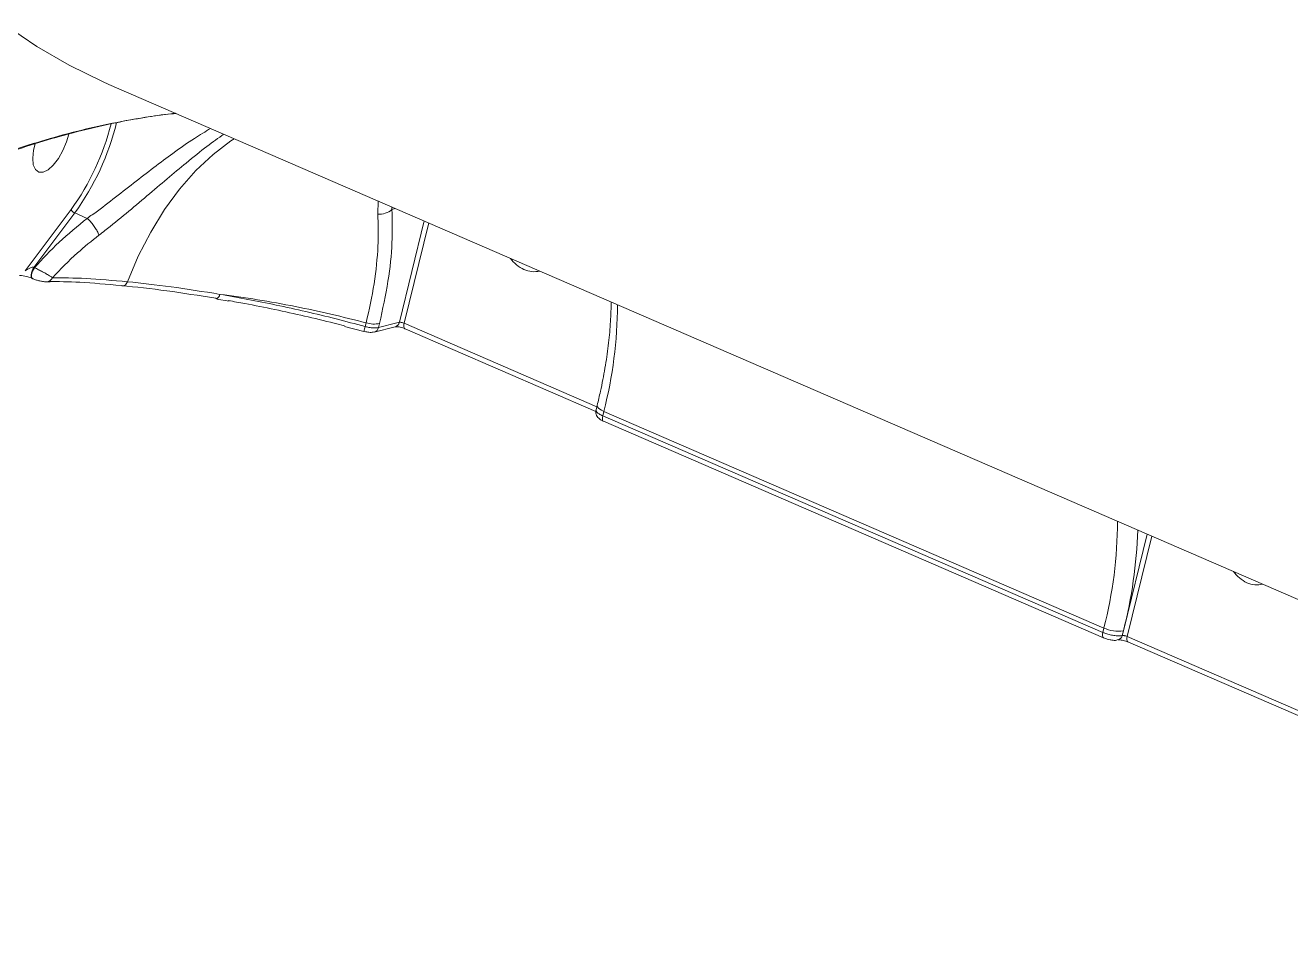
# Model space of a CAD drawing. Header units: millimetres. Extents: x -7151 to 6134, y -5040 to 5562.
# Drawn here: x -947.2 to -773.8, y 2041.9 to 2166.5 of the extents above; entities that cross this region are included whole.
import ezdxf

# ---------------------------------------------------------------- set-up
doc = ezdxf.new("R2010")
doc.units = ezdxf.units.MM
doc.layers.add('DIKOM_ОБЪЕКТ', color=7, linetype='Continuous')

msp = doc.modelspace()

# ---------------------------------------------------------------- linework, layer by layer
at = {"layer": 'DIKOM_ОБЪЕКТ', "color": 7, "linetype": 'Continuous', "lineweight": 15}
for p, q in [((-935.705, 2158.387), (-666.813, 2041.936)), ((-947.16, 2132.862), (-940.88, 2141.253)), ((-898.882, 2140.613), (-898.84, 2142.422)), ((-896.947, 2141.602), (-896.941, 2141.259)), ((-896.941, 2141.259), (-896.494, 2141.406)), ((-940.384, 2140.781), (-945.97, 2133.317)), ((-938.673, 2140.04), (-940.384, 2140.781)), ((-938.673, 2140.04), (-938.666, 2140.035)), ((-895.92, 2125.813), (-892.518, 2139.684)), ((-891.89, 2139.412), (-895.261, 2125.669)), ((-945.97, 2133.317), (-945.898, 2133.286)), ((-946.206, 2131.808), (-946.134, 2131.777)), ((-946.134, 2131.777), (-946.04, 2131.761)), ((-920.932, 2128.991), (-919.244, 2128.697)), ((-903.443, 2125.242), (-900.774, 2124.528)), ((-900.588, 2125.22), (-900.464, 2125.726)), ((-899.359, 2124.474), (-896.489, 2125.204)), ((-898.635, 2125.638), (-898.77, 2125.089)), ((-895.261, 2125.669), (-868.865, 2114.237)), ((-895.14, 2124.922), (-868.982, 2113.593)), ((-868.819, 2114.421), (-868.973, 2113.796)), ((-867.913, 2113.604), (-868.061, 2112.999)), ((-799.412, 2083.938), (-867.913, 2113.604)), ((-868.061, 2112.999), (-799.561, 2083.333)), ((-867.941, 2112.251), (-799.44, 2082.585)), ((-796.726, 2083.564), (-793.482, 2096.793)), ((-792.854, 2096.522), (-796.224, 2082.778)), ((-799.561, 2083.333), (-799.412, 2083.938)), ((-796.883, 2082.922), (-796.726, 2083.564)), ((-796.224, 2082.778), (-769.828, 2071.347)), ((-796.104, 2082.031), (-769.945, 2070.702))]:
    msp.add_line(p, q, dxfattribs=at)
at = {"layer": 'DIKOM_ОБЪЕКТ', "color": 7, "linetype": 'Continuous', "lineweight": 15, "flags": 128}
for points in [[(-949.857, 2166.48), (-945.577, 2163.588), (-941.147, 2161.017), (-936.57, 2158.769), (-935.705, 2158.387)], [(-945.807, 2150.252), (-946.025, 2149.381), (-946.149, 2148.289), (-946.067, 2147.38), (-945.786, 2146.726), (-945.329, 2146.381), (-944.732, 2146.372), (-944.045, 2146.701), (-943.322, 2147.341), (-942.622, 2148.239), (-942.002, 2149.324), (-941.513, 2150.507), (-941.215, 2151.585)], [(-918.535, 2150.951), (-918.987, 2150.652), (-921.448, 2148.782), (-923.801, 2146.576), (-926.022, 2144.055), (-928.09, 2141.244), (-929.984, 2138.172), (-931.686, 2134.868), (-933.179, 2131.365)], [(-945.97, 2133.317), (-946.116, 2133.09), (-946.237, 2132.833), (-946.323, 2132.568), (-946.368, 2132.315), (-946.367, 2132.096), (-946.321, 2131.927), (-946.234, 2131.823), (-946.209, 2131.81)], [(-945.898, 2133.286), (-946.044, 2133.059), (-946.165, 2132.802), (-946.251, 2132.536), (-946.295, 2132.284), (-946.295, 2132.064), (-946.249, 2131.896), (-946.162, 2131.792), (-946.134, 2131.777)], [(-944.191, 2131.343), (-944.207, 2131.342), (-944.209, 2131.342)], [(-933.179, 2131.365), (-933.249, 2131.203), (-933.337, 2131.061), (-933.439, 2130.945), (-933.552, 2130.858), (-933.672, 2130.804), (-933.795, 2130.784), (-933.915, 2130.799), (-934.03, 2130.849)], [(-895.261, 2125.669), (-895.294, 2125.497), (-895.308, 2125.337), (-895.3, 2125.196), (-895.272, 2125.079), (-895.224, 2124.989), (-895.159, 2124.931), (-895.14, 2124.922)], [(-900.762, 2124.574), (-900.762, 2124.573), (-900.763, 2124.569)], [(-867.913, 2113.604), (-868.215, 2113.751), (-868.465, 2113.904), (-868.655, 2114.059), (-868.776, 2114.21), (-868.825, 2114.35), (-868.819, 2114.421)], [(-868.061, 2112.999), (-868.094, 2112.827), (-868.108, 2112.668), (-868.1, 2112.527), (-868.073, 2112.41), (-868.026, 2112.32), (-867.961, 2112.262), (-867.941, 2112.251)], [(-799.561, 2083.333), (-799.594, 2083.161), (-799.608, 2083.002), (-799.6, 2082.861), (-799.572, 2082.744), (-799.526, 2082.654), (-799.461, 2082.596), (-799.436, 2082.583)], [(-796.224, 2082.778), (-796.257, 2082.606), (-796.271, 2082.447), (-796.263, 2082.305), (-796.235, 2082.188), (-796.188, 2082.099), (-796.123, 2082.04), (-796.104, 2082.031)]]:
    msp.add_lwpolyline(points, dxfattribs=at)
at = {"layer": 'DIKOM_ОБЪЕКТ', "color": 7, "linetype": 'Continuous', "lineweight": 15}
for centre, radius, start, end in [((-969.074, 2161.588), 34.762, 324.19759, 345.66563), ((-969.422, 2161.738), 35.811, 324.18105, 346.14279), ((-898.638, 2143.117), 2.516, 264.43076, 312.3969), ((-876.734, 2137.475), 4.917, 216.28601, 244.54583), ((-877.44, 2136.201), 3.464, 246.04114, 282.77923), ((-944.255, 2132.194), 0.854, 274.30227, 341.03705), ((-920.945, 2129.208), 0.175, 221.81582, 275.51298), ((-921.285, 2129.75), 0.8, 296.4921, 351.84254), ((-925.054, 2128.345), 59.012, 345.53453, 359.87617), ((-841.92, 2109.047), 60.856, 164.58809, 165.21723), ((-899.375, 2129.313), 3.748, 253.11063, 281.38068), ((-930.957, 2257.699), 136.461, 283.64316, 284.87778), ((-896.723, 2125.993), 0.823, 286.55668, 347.3852), ((-899.578, 2125.273), 0.829, 285.85877, 347.11519), ((-856.55, 2098.679), 59.009, 345.53414, 359.87655), ((-859.95, 2099.569), 65.219, 345.79388, 358.0508), ((-777.696, 2094.585), 4.918, 216.28707, 244.53752), ((-778.429, 2093.059), 3.226, 244.63573, 284.19831), ((-797.469, 2088.061), 4.558, 244.75939, 279.37501), ((-797.688, 2083.103), 0.825, 287.26339, 347.34776)]:
    msp.add_arc(centre, radius, start, end, dxfattribs=at)
for points, knots in [([(-976.15, 2135.476), (-975.639, 2135.85), (-973.984, 2137.061), (-970.899, 2139.011), (-966.891, 2141.338), (-962.563, 2143.585), (-958.135, 2145.659), (-953.56, 2147.573), (-948.949, 2149.279), (-944.2, 2150.803), (-939.482, 2152.089), (-935.026, 2153.107), (-930.932, 2153.856), (-928.204, 2154.283), (-926.773, 2154.416), (-926.576, 2154.434)], [0, 0, 0, 0, 0.0412213, 0.1336011, 0.2280542, 0.3245644, 0.4231421, 0.5114322, 0.6050421, 0.6944686, 0.7799636, 0.8622441, 0.9296995, 0.9903144, 1, 1, 1, 1]), ([(-976.14, 2135.903), (-974.383, 2137.082), (-970.869, 2139.44), (-964.957, 2142.687), (-958.602, 2145.707), (-951.207, 2148.666), (-944.198, 2150.923), (-937.761, 2152.564), (-932.635, 2153.58), (-928.866, 2154.211), (-926.741, 2154.377), (-926.491, 2154.397)], [0, 0, 0, 0, 0.1357673, 0.2715394, 0.4102383, 0.5489238, 0.7213908, 0.8089492, 0.8964846, 0.9877891, 1, 1, 1, 1]), ([(-938.666, 2140.035), (-938.666, 2140.036), (-938.472, 2140.229), (-937.226, 2140.986), (-935.168, 2142.703), (-932.297, 2144.879), (-929.546, 2147.019), (-926.739, 2149.11), (-924.112, 2150.961), (-922.497, 2151.923), (-921.773, 2152.354)], [0, 0, 0, 0, 0.0000603, 0.0366909, 0.1916994, 0.3468769, 0.5030064, 0.6592748, 0.8473747, 1, 1, 1, 1]), ([(-919.966, 2151.571), (-920.72, 2151.036), (-922.327, 2149.897), (-924.957, 2147.782), (-927.722, 2145.467), (-930.481, 2143.119), (-933.347, 2140.705), (-935.572, 2138.893), (-936.802, 2137.937), (-937.078, 2137.723)], [0, 0, 0, 0, 0.1604354, 0.341825, 0.49479, 0.6476348, 0.8016148, 0.9554521, 1, 1, 1, 1]), ([(-940.88, 2141.253), (-940.878, 2141.245), (-940.871, 2141.224), (-940.844, 2141.165), (-940.779, 2141.07), (-940.664, 2140.955), (-940.526, 2140.851), (-940.432, 2140.804), (-940.384, 2140.781)], [0, 0, 0, 0, 0.0458582, 0.1414738, 0.3560295, 0.5707869, 0.7853982, 1, 1, 1, 1]), ([(-896.941, 2141.259), (-896.903, 2139.772), (-896.825, 2136.71), (-897.37, 2131.43), (-898.209, 2127.587), (-898.635, 2125.638)], [0, 0, 0, 0, 0.3175105, 0.6539195, 1, 1, 1, 1]), ([(-945.898, 2133.286), (-944.808, 2134.477), (-942.612, 2136.874), (-939.992, 2138.98), (-938.673, 2140.04)], [0, 0, 0, 0, 0.4967436, 1, 1, 1, 1]), ([(-938.666, 2140.035), (-938.522, 2139.897), (-938.233, 2139.619), (-937.801, 2139.082), (-937.433, 2138.53), (-937.2, 2138.082), (-937.108, 2137.83), (-937.082, 2137.737), (-937.078, 2137.723)], [0, 0, 0, 0, 0.2120143, 0.4240466, 0.6361086, 0.8481293, 0.9764249, 1, 1, 1, 1]), ([(-900.464, 2125.726), (-900.068, 2127.533), (-899.264, 2131.2), (-898.826, 2135.75), (-898.783, 2138.834), (-898.86, 2140.216), (-898.882, 2140.613)], [0, 0, 0, 0, 0.3362295, 0.6822332, 0.9087862, 1, 1, 1, 1]), ([(-937.078, 2137.723), (-938.08, 2136.932), (-940.375, 2135.119), (-942.34, 2133.071), (-943.447, 2131.917)], [0, 0, 0, 0, 0.4365656, 1, 1, 1, 1]), ([(-947.939, 2132.219), (-947.922, 2132.22), (-947.872, 2132.222), (-947.646, 2132.205), (-947.289, 2132.145), (-946.87, 2132.042), (-946.527, 2131.934), (-946.306, 2131.852), (-946.225, 2131.815), (-946.209, 2131.808)], [0, 0, 0, 0, 0.10050313, 0.28310111, 0.52487276, 0.71346393, 0.857322, 0.97313086, 1, 1, 1, 1]), ([(-947.16, 2132.862), (-947.076, 2132.926), (-946.898, 2133.06), (-946.607, 2133.216), (-946.337, 2133.316), (-946.151, 2133.345), (-946.037, 2133.339), (-945.992, 2133.324), (-945.97, 2133.317)], [0, 0, 0, 0, 0.2759242, 0.5811843, 0.7840389, 0.904569, 0.953146, 1, 1, 1, 1]), ([(-945.898, 2133.286), (-945.718, 2133.198), (-945.356, 2133.021), (-944.767, 2132.709), (-944.207, 2132.396), (-943.74, 2132.115), (-943.539, 2131.979), (-943.447, 2131.917)], [0, 0, 0, 0, 0.1951197, 0.3898744, 0.593452, 0.8140729, 1, 1, 1, 1]), ([(-945.973, 2131.718), (-945.9, 2131.688), (-945.684, 2131.601), (-945.273, 2131.487), (-944.755, 2131.38), (-944.417, 2131.335), (-944.223, 2131.344), (-944.209, 2131.344)], [0, 0, 0, 0, 0.119295, 0.3529818, 0.6126737, 0.9717013, 1, 1, 1, 1]), ([(-944.191, 2131.352), (-944.191, 2131.352), (-944.057, 2131.367), (-943.901, 2131.358), (-943.746, 2131.348)], [0, 0, 0, 0, 0.0053307, 1, 1, 1, 1]), ([(-934.03, 2130.849), (-935.99, 2131.021), (-939.756, 2131.351), (-942.642, 2131.381), (-944.025, 2131.396)], [0, 0, 0, 0, 0.52057365, 1, 1, 1, 1]), ([(-943.447, 2131.917), (-941.983, 2131.903), (-939.017, 2131.875), (-935.141, 2131.536), (-933.179, 2131.365)], [0, 0, 0, 0, 0.4937618, 1, 1, 1, 1]), ([(-921.076, 2129.092), (-923.351, 2129.458), (-927.957, 2130.198), (-931.99, 2130.631), (-934.03, 2130.849)], [0, 0, 0, 0, 0.4941746, 1, 1, 1, 1]), ([(-933.179, 2131.365), (-931.228, 2131.155), (-927.282, 2130.731), (-922.774, 2130.004), (-920.494, 2129.636)], [0, 0, 0, 0, 0.49414612, 1, 1, 1, 1]), ([(-900.464, 2125.726), (-902.071, 2126.132), (-905.302, 2126.95), (-910.293, 2128.009), (-915.406, 2128.945), (-918.791, 2129.405), (-920.494, 2129.636)], [0, 0, 0, 0, 0.237382, 0.4771561, 0.7370131, 1, 1, 1, 1]), ([(-920.494, 2129.636), (-917.948, 2129.173), (-914.09, 2128.472), (-908.713, 2127.28), (-904.632, 2126.303), (-901.923, 2125.577), (-900.588, 2125.22)], [0, 0, 0, 0, 0.3951641, 0.5986715, 0.8021765, 1, 1, 1, 1]), ([(-903.438, 2125.312), (-903.906, 2125.436), (-905.736, 2125.92), (-908.931, 2126.674), (-913.02, 2127.575), (-916.512, 2128.279), (-918.597, 2128.648), (-919.353, 2128.782)], [0, 0, 0, 0, 0.0866059, 0.3392467, 0.5919057, 0.8518944, 1, 1, 1, 1]), ([(-866.913, 2128.595), (-866.912, 2128.506), (-866.904, 2127.532), (-866.999, 2125.556), (-867.272, 2122.618), (-867.727, 2119.541), (-868.257, 2116.793), (-868.666, 2115.067), (-868.819, 2114.421)], [0, 0, 0, 0, 0.0214372, 0.233391, 0.4458945, 0.6589815, 0.8725592, 1, 1, 1, 1]), ([(-900.588, 2125.22), (-900.531, 2125.205), (-900.256, 2125.136), (-899.762, 2125.05), (-899.171, 2125.013), (-898.903, 2125.063), (-898.77, 2125.089)], [0, 0, 0, 0, 0.0806236, 0.3870875, 0.6935762, 1, 1, 1, 1]), ([(-896.497, 2125.202), (-896.497, 2125.202), (-896.507, 2125.199), (-896.47, 2125.206), (-896.384, 2125.209), (-896.206, 2125.201), (-895.946, 2125.165), (-895.621, 2125.092), (-895.33, 2125.002), (-895.193, 2124.941), (-895.147, 2124.921)], [0, 0, 0, 0, 0.00586, 0.0949591, 0.2005932, 0.3369655, 0.500597, 0.6918076, 0.8976892, 1, 1, 1, 1]), ([(-895.92, 2125.813), (-895.888, 2125.815), (-895.823, 2125.818), (-895.678, 2125.798), (-895.518, 2125.76), (-895.372, 2125.715), (-895.292, 2125.682), (-895.261, 2125.669)], [0, 0, 0, 0, 0.2155483, 0.4307534, 0.645324, 0.8596243, 1, 1, 1, 1]), ([(-900.762, 2124.573), (-900.585, 2124.531), (-900.189, 2124.436), (-899.728, 2124.392), (-899.447, 2124.473), (-899.357, 2124.498)], [0, 0, 0, 0, 0.3536403, 0.7918104, 1, 1, 1, 1]), ([(-868.971, 2113.799), (-868.972, 2113.798), (-869.032, 2113.668), (-869.008, 2113.389), (-868.907, 2113.043), (-868.715, 2112.759), (-868.426, 2112.502), (-868.16, 2112.342), (-867.962, 2112.263), (-867.938, 2112.253)], [0, 0, 0, 0, 0.0015972, 0.2008781, 0.3621669, 0.5189606, 0.6987945, 0.9624076, 1, 1, 1, 1]), ([(-868.953, 2113.79), (-868.963, 2113.776), (-869.015, 2113.701), (-868.889, 2113.513), (-868.586, 2113.25), (-868.236, 2113.083), (-868.061, 2112.999)], [0, 0, 0, 0, 0.0719934, 0.3813257, 0.6906154, 1, 1, 1, 1]), ([(-799.561, 2083.333), (-799.435, 2083.281), (-799.116, 2083.152), (-798.529, 2082.988), (-797.878, 2082.875), (-797.285, 2082.843), (-797.017, 2082.896), (-796.883, 2082.922)], [0, 0, 0, 0, 0.1407564, 0.3554725, 0.5703177, 0.7851268, 1, 1, 1, 1]), ([(-799.434, 2082.588), (-799.271, 2082.521), (-798.993, 2082.405), (-798.691, 2082.353), (-798.566, 2082.331)], [0, 0, 0, 0, 0.585467, 1, 1, 1, 1]), ([(-798.566, 2082.331), (-798.481, 2082.313), (-798.17, 2082.245), (-797.801, 2082.217), (-797.529, 2082.316), (-797.451, 2082.344)], [0, 0, 0, 0, 0.2135509, 0.7746219, 1, 1, 1, 1]), ([(-797.46, 2082.311), (-797.461, 2082.311), (-797.47, 2082.307), (-797.433, 2082.317), (-797.347, 2082.318), (-797.17, 2082.311), (-796.909, 2082.274), (-796.585, 2082.201), (-796.293, 2082.111), (-796.156, 2082.051), (-796.11, 2082.031)], [0, 0, 0, 0, 0.0058348, 0.0949723, 0.2005177, 0.3369173, 0.5006726, 0.6918885, 0.8977291, 1, 1, 1, 1]), ([(-796.883, 2082.922), (-796.851, 2082.924), (-796.787, 2082.927), (-796.642, 2082.907), (-796.481, 2082.87), (-796.335, 2082.824), (-796.256, 2082.791), (-796.224, 2082.778)], [0, 0, 0, 0, 0.2155406, 0.4304865, 0.6452502, 0.8596293, 1, 1, 1, 1])]:
    msp.add_open_spline(points, degree=3, knots=knots, dxfattribs=at)

doc.saveas('drawing.dxf')
